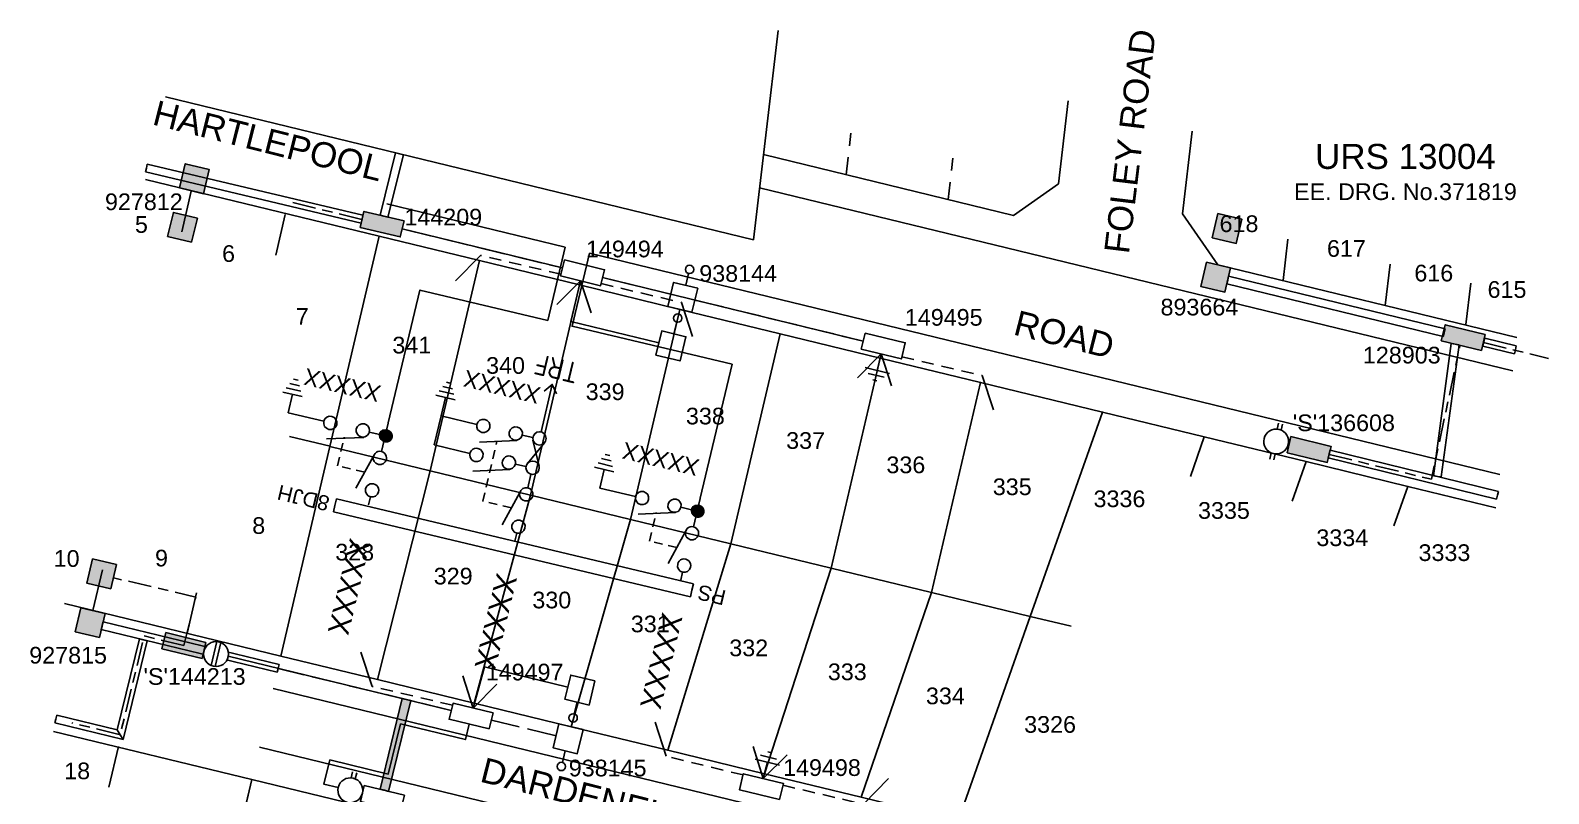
# Model space of a CAD drawing. Header units: metres. Extents: x 301329 to 301580, y 6240381 to 6240750.
# Drawn here: x 301397.7 to 301579.8, y 6240658.8 to 6240750.4 of the extents above; entities that cross this region are included whole.
import ezdxf
from ezdxf.enums import TextEntityAlignment as Align

# ---------------------------------------------------------------- set-up
doc = ezdxf.new("R2010")
doc.units = ezdxf.units.M
doc.header["$LTSCALE"] = 0.7
for name, pattern in [('A', [0]), ('Cable Exist OH', [1, 1, 0]), ('Cable Exist UG', [8.2, 4, -1.2, 1.8, -1.2]), ('CENTERX2', [101.6, 63.5, -12.7, 12.7, -12.7]), ('Dash', [5, 3, -2]), ('IE Trench LV', [6.5, 5, -1.5])]:
    doc.linetypes.add(name, pattern=pattern)
doc.layers.get('0').update_dxf_attribs({"color": 6})
for name, color, linetype in [('_User Miscellaneous1', 3, 'Continuous'), ('_User Miscellaneous11', 7, 'Continuous'), ('_User Miscellaneous4', 7, 'Continuous'), ('_User Miscellaneous6', 7, 'Continuous'), ('_User Miscellaneous7', 150, 'Continuous'), ('_User Miscellaneous8', 7, 'Continuous'), ('_User_LV_Exist', 7, 'Continuous'), ('Cadastre Developer_SP_NEW', 4, 'Continuous'), ('Cadastre Roads_SP_EXT', 4, 'Continuous'), ('Cadastre Roads_SP_NEW', 8, 'Continuous'), ('Duct_SP_NEW', 2, 'Continuous'), ('Equip_HV_NEW', 2, 'Continuous'), ('Equip_LV_NEW', 5, 'Continuous'), ('Mains_HV_NEW_U72', 2, 'Continuous'), ('Mains_LV_NEW_R6', 2, 'Continuous'), ('Mains_LV_NEW_T84', 2, 'Continuous'), ('Services_SP_NEW_UG', 2, 'Continuous'), ('SupportsUG_SP_LV_EXT', 7, 'Continuous'), ('SupportsUG_SP_LV_NEW', 2, 'Continuous'), ('SupportsUG_SP_LV_SL_EXT', 7, 'Continuous'), ('SupportsUG_SP_LV_SL_NEW', 2, 'Continuous'), ('Trench_SP_NEW', 2, 'Continuous'), ('UG_Details_SP_MISC', 7, 'Continuous')]:
    doc.layers.add(name, color=color, linetype=linetype)
doc.layers.add('_User Miscellaneous5', color=7, linetype='Continuous', lineweight=35)
doc.layers.add('_User Notes', color=7, linetype='Continuous', plot=False)
doc.styles.add('ARIAL', font='arial.ttf', dxfattribs={"height": 2})
doc.styles.add('ARIAL 3.0', font='arial.ttf', dxfattribs={"height": 3})
doc.styles.add('COLUMN_LABEL', font='arial.ttf')
doc.styles.add('IESYMBOL1', font='isocp.shx')
doc.styles.add('POLE_LABEL', font='arial.ttf')
doc.styles.add('SL_LABEL', font='arial.ttf')
doc.styles.get("Standard").update_dxf_attribs({"font": 'arial.ttf'})
doc.styles.add('style1', font='iso3098b.shx')
doc.styles.add('SWG_LABEL', font='arial.ttf')
doc.styles.add('SWITCH_LABEL', font='arial.ttf', dxfattribs={"height": 2.5})
doc.linetypes.add('Cable New UG', pattern='A,8,-1,["x",style1,S=3.5,R=0,X=0.35,Y=-1],-3.5', length=12.5)
doc.linetypes.add('Cable Z', pattern='A,8,-1,["Z",Standard,S=2.5,R=0,X=0.35,Y=-1.25],-3.5', length=12.5)

# ---------------------------------------------------------------- blocks, each defined once
blk = doc.blocks.new('PILLAR_EXT')
blk.add_hatch(color=256).paths.add_polyline_path([(-2.475, 2.49), (-2.475, 0.51), (2.475, 0.51), (2.475, 2.49)])
blk.add_lwpolyline([(-2.475, 0.51), (2.475, 0.51), (2.475, 2.49), (-2.475, 2.49)], close=True)
for tag, p, flags in [('OWNED_BY', (0, 1.3), 9), ('STATE', (0, 1.1), 9), ('SUPPORT_TYPE', (0, 0.9), 9), ('USAGE', (0, 0.7), 9), ('LEGEND', (0, 0.5), 9), ('LOCATION', (0, 0.3), 9), ('NOTES', (0, 0.1), 9), ('PARENT', (0, -0.1), 9), ('STREETNAME', (0, -0.3), 9), ('SUBURB', (0, -0.5), 1)]:
    blk.add_attdef(tag, p, '', height=0.2, dxfattribs=dict(flags=flags))
at = {"layer": '_User Miscellaneous6', "style": 'ARIAL', "flags": 8}
blk.add_attdef('ASSET_NUM', text='', height=2, dxfattribs=at).set_placement((1.5, 7.5), align=Align.TOP_LEFT)
blk = doc.blocks.new('*U36')
at = {"layer": '_User Miscellaneous7'}
blk.add_hatch(color=256, dxfattribs=at).paths.add_polyline_path([(-1.49, -7.49), (1.48, -7.49), (1.48, -4.52), (-1.49, -4.52)])
at = {"layer": '_User Miscellaneous8'}
blk.add_hatch(color=256, dxfattribs=at).paths.add_polyline_path([(-1.49, -1.49), (1.48, -1.49), (1.48, 1.48), (-1.49, 1.48)])
at = {"layer": '_User Miscellaneous7'}
blk.add_lwpolyline([(1.48, -7.49), (1.48, -4.52), (-1.49, -4.52), (-1.49, -7.49)], close=True, dxfattribs=at)
at = {"layer": '_User Miscellaneous8'}
blk.add_lwpolyline([(1.48, -1.49), (1.48, 1.48), (-1.49, 1.48), (-1.49, -1.49)], close=True, dxfattribs=at)
at = {"flags": 9}
for tag, style, p in [('STRUCTURE_PLANT_NUMBER', 'POLE_LABEL', (1.81, 0.03)), ('STREET_CODE', 'COLUMN_LABEL', (1.81, -0.2))]:
    blk.add_attdef(tag, text='', height=0.2, dxfattribs=dict(at, style=style)).set_placement(p, align=Align.MIDDLE_LEFT)
for tag, p in [('COLUMN_TYPE', (1.81, -0.4)), ('OWNED_BY', (1.81, -0.6)), ('STATE', (1.81, -0.8)), ('USAGE', (1.81, -1)), ('STREETNAME', (1.81, -1.6)), ('SUBURB', (1.81, -1.8)), ('LEGEND', (1.81, -1.2)), ('LOCATION', (1.81, -1.4)), ('NOTES', (1.81, -2))]:
    blk.add_attdef(tag, text='', height=0.2, dxfattribs=at).set_placement(p, align=Align.MIDDLE_LEFT)
at = {"flags": 1}
blk.add_attdef('Z', (1.81, -2.35), '', height=0.2, dxfattribs=at)
at = {"layer": '_User Miscellaneous6', "style": 'ARIAL', "flags": 8}
blk.add_attdef('ASSET_NUM', text='', height=2, dxfattribs=at).set_placement((2, 2), align=Align.MIDDLE_LEFT)
blk = doc.blocks.new('*U30')
at = {"lineweight": -3}
blk.add_lwpolyline([(-2.48, 2.49), (2.47, 2.49), (2.47, 0.51), (-2.48, 0.51)], close=True, dxfattribs=at)
for tag, flags, p in [('STREET_CODE', 9, (1.5, 3.5)), ('OWNED_BY', 9, (1.5, 3.3)), ('OPERATED_BY', 9, (1.5, 3.1)), ('STATE', 9, (1.5, 2.7)), ('SUPPORT_TYPE', 9, (1.5, 2.5)), ('MAINTAINED_BY', 9, (1.5, 2.9)), ('USAGE', 9, (1.5, 2.3)), ('LEGEND', 9, (1.5, 2.1)), ('PARENT', 9, (1.5, 1.9)), ('SUBURB', 9, (1.5, 1.7)), ('STREETNAME', 9, (1.5, 1.5)), ('Z', 1, (1.5, 0.9)), ('LOCATION', 9, (1.5, 1.3)), ('NOTES', 9, (1.5, 1.1))]:
    blk.add_attdef(tag, text='', height=0.2, dxfattribs=dict(flags=flags)).set_placement(p, align=Align.MIDDLE_LEFT)
at = {"layer": '_User Miscellaneous4', "style": 'ARIAL', "flags": 8}
blk.add_attdef('ASSET_NUM', text='', height=2, dxfattribs=at).set_placement((2, 5.5), align=Align.MIDDLE_LEFT)
blk = doc.blocks.new('*U61')
at = {"layer": 'Services_SP_NEW_UG', "color": 2, "flags": 128}
blk.add_lwpolyline([(12.37, -0.75), (14.61, 2.93)], dxfattribs=at)
at = {"layer": 'Services_SP_NEW_UG', "color": 2, "linetype": 'Dash', "ltscale": 0.7, "flags": 128}
blk.add_lwpolyline([(2.47, -0.75), (12.37, -0.75)], dxfattribs=at)
blk = doc.blocks.new('A$C1B2C29DD')
at = {"layer": 'Services_SP_NEW_UG', "color": 2, "flags": 128}
for points in [[(0, 0), (-2.1, 3.44)], [(0, 0), (2.1, 3.44)]]:
    blk.add_lwpolyline(points, dxfattribs=at)
blk = doc.blocks.new('*U63')
at = {"layer": 'Services_SP_NEW_UG', "color": 2, "flags": 128}
blk.add_lwpolyline([(-12.37, -0.75), (-14.62, 2.93)], dxfattribs=at)
at = {"layer": 'Services_SP_NEW_UG', "color": 2, "linetype": 'Dash', "ltscale": 0.7, "flags": 128}
blk.add_lwpolyline([(-2.47, -0.75), (-12.37, -0.75)], dxfattribs=at)
blk = doc.blocks.new('*U64')
at = {"layer": 'Services_SP_NEW_UG', "color": 2, "flags": 128}
blk.add_lwpolyline([(12.37, -0.75), (14.62, 2.93)], dxfattribs=at)
at = {"layer": 'Services_SP_NEW_UG', "color": 2, "linetype": 'Dash', "ltscale": 0.7, "flags": 128}
blk.add_lwpolyline([(2.47, -0.75), (12.37, -0.75)], dxfattribs=at)
blk = doc.blocks.new('LV_UG_LINKS_OPEN_NEW')
blk.add_wipeout([(-1.17, 0.93), (-1.28, 0.78), (-1.36, 0.61), (-1.43, 0.44), (-1.47, 0.25), (-1.49, 0.07), (-1.49, -0.12), (-1.46, -0.31), (-1.41, -0.49), (-1.34, -0.66), (-1.25, -0.82), (-1.13, -0.97), (-1, -1.11), (-0.86, -1.22), (-0.7, -1.32), (-0.53, -1.4), (-0.35, -1.45), (-0.16, -1.49), (0.03, -1.49), (0.21, -1.48), (0.4, -1.44), (0.57, -1.38), (0.74, -1.3), (0.9, -1.19), (1.04, -1.07), (1.17, -0.93), (1.28, -0.78), (1.36, -0.61), (1.43, -0.44), (1.47, -0.25), (1.49, -0.07), (1.49, 0.12), (1.46, 0.31), (1.41, 0.49), (1.34, 0.66), (1.25, 0.82), (1.13, 0.97), (1, 1.11), (0.86, 1.22), (0.7, 1.32), (0.53, 1.4), (0.35, 1.45), (0.16, 1.49), (-0.03, 1.49), (-0.21, 1.48), (-0.4, 1.44), (-0.57, 1.38), (-0.74, 1.3), (-0.9, 1.19), (-1.04, 1.07)])
for p, q in [((-0.25, 1.47), (-0.25, 2.22)), ((0.25, 1.47), (0.25, 2.22)), ((-0.25, -1.47), (-0.25, -2.22)), ((0.25, -1.47), (0.25, -2.22))]:
    blk.add_line(p, q)
blk.add_lwpolyline([(1.49, 0, 1), (-1.49, 0, 1)], format="xyb", close=True)
for tag, p, flags in [('ORIENTATION', (0, 0), 9), ('Z', (0, 0), 1), ('USAGE', (0, -0.2), 9), ('NOTES', (0, -0.4), 9)]:
    blk.add_attdef(tag, p, '', height=0.2, dxfattribs=dict(flags=flags))
blk = doc.blocks.new('LV_UG_LINKS_CLOSED_NEW')
for tag, flags, p in [('TYPE', 9, (1.5, -2.6)), ('Z', 1, (1.5, -2.8))]:
    blk.add_attdef(tag, text='', height=0.2, dxfattribs=dict(flags=flags)).set_placement(p, align=Align.MIDDLE_LEFT)
blk.add_wipeout([(-1.06, 1.06), (-1.18, 0.92), (-1.29, 0.76), (-1.37, 0.59), (-1.43, 0.42), (-1.48, 0.23), (-1.49, 0.05), (-1.49, -0.14), (-1.46, -0.33), (-1.41, -0.51), (-1.33, -0.68), (-1.24, -0.84), (-1.12, -0.99), (-0.99, -1.12), (-0.84, -1.24), (-0.68, -1.33), (-0.51, -1.41), (-0.33, -1.46), (-0.14, -1.49), (0.05, -1.49), (0.23, -1.48), (0.42, -1.43), (0.59, -1.37), (0.76, -1.29), (0.92, -1.18), (1.06, -1.06), (1.18, -0.92), (1.29, -0.76), (1.37, -0.59), (1.43, -0.42), (1.48, -0.23), (1.49, -0.05), (1.49, 0.14), (1.46, 0.33), (1.41, 0.51), (1.33, 0.68), (1.24, 0.84), (1.12, 0.99), (0.99, 1.12), (0.84, 1.24), (0.68, 1.33), (0.51, 1.41), (0.33, 1.46), (0.14, 1.49), (-0.05, 1.49), (-0.23, 1.48), (-0.42, 1.43), (-0.59, 1.37), (-0.76, 1.29), (-0.92, 1.18)])
for p, q in [((-0.25, -1.48), (-0.25, 1.48)), ((0.25, -1.48), (0.25, 1.48))]:
    blk.add_line(p, q)
blk.add_circle((0, 0), 1.5)
at = {"flags": 9}
for tag, p in [('ACTUAL_STATUS', (1.5, 0)), ('CONSTRUCTED_VOLTAGE', (1.5, -0.2)), ('OPERATING_VOLTAGE', (1.5, -0.6)), ('ORIENTATION', (1.5, -0.8)), ('STATE', (1.5, -1)), ('SWITCH_TYPE', (1.5, -1.2)), ('OWNED_BY', (1.5, -1.8)), ('NO_PHASES', (1.5, -0.4)), ('USAGE', (1.5, -1.4)), ('NOTES', (1.5, -1.6)), ('OPERATED_BY', (1.5, -2)), ('MAINTAINED_BY', (1.5, -2.2)), ('NUMBER_OF_PHASES', (1.5, -2.4))]:
    blk.add_attdef(tag, text='', height=0.2, dxfattribs=at).set_placement(p, align=Align.MIDDLE_LEFT)
blk = doc.blocks.new('*U31')
at = {"layer": '_User Miscellaneous7', "lineweight": -3}
blk.add_lwpolyline([(0, -3.03), (0, -1.58)], dxfattribs=at)
blk.add_lwpolyline([(-1.49, -6), (1.49, -6), (1.49, -3.03), (-1.49, -3.03)], close=True, dxfattribs=at)
blk.add_circle((0, -1.08), 0.5, dxfattribs=at)
at = {"layer": '_User Miscellaneous8', "color": 2, "lineweight": -3}
blk.add_lwpolyline([(-1.49, 0), (1.49, 0), (1.49, 2.97), (-1.49, 2.97)], close=True, dxfattribs=at)
at = {"style": 'POLE_LABEL', "flags": 9}
blk.add_attdef('STRUCTURE_PLANT_NUMBER', text='', height=0.2, dxfattribs=at).set_placement((1.64, 1.73), align=Align.MIDDLE_LEFT)
for tag, flags, p in [('STREET_CODE', 9, (1.64, 1.49)), ('OWNED_BY', 9, (1.64, 1.09)), ('OPERATED_BY', 9, (1.64, 0.89)), ('STATE', 9, (1.64, 0.49)), ('COLUMN_TYPE', 9, (1.64, 1.29)), ('MAINTAINED_BY', 9, (1.64, 0.69)), ('USAGE', 9, (1.64, 0.29)), ('LEGEND', 9, (1.64, 0.09)), ('SUBURB', 9, (1.64, -0.31)), ('STREETNAME', 9, (1.64, -0.51)), ('Z', 1, (1.64, -1.31)), ('PARENT', 9, (1.64, -0.11)), ('LOCATION', 9, (1.64, -0.71)), ('NOTES', 9, (1.64, -0.91)), ('LABEL_ALIGNMENT', 9, (1.64, -1.11))]:
    blk.add_attdef(tag, text='', height=0.2, dxfattribs=dict(flags=flags)).set_placement(p, align=Align.MIDDLE_LEFT)
at = {"layer": '_User Miscellaneous5', "style": 'ARIAL', "flags": 8}
blk.add_attdef('ASSET_NUM', text='', height=2, dxfattribs=at).set_placement((2, 3.49), align=Align.MIDDLE_LEFT)
blk = doc.blocks.new('*U72')
at = {"layer": '_User Miscellaneous8', "color": 2}
blk.add_line((0, 0), (0, 1.45), dxfattribs=at)
blk.add_circle((0, 1.95), 0.5, dxfattribs=at)
for tag, p, flags in [('Z', (0, 0), 1), ('OPERATED_BY', (0, -9.61), 9)]:
    blk.add_attdef(tag, p, '', height=0.2, dxfattribs=dict(flags=flags))
at = {"style": 'SL_LABEL', "flags": 9}
blk.add_attdef('STREET_CODE', text='', height=0.2, dxfattribs=at).set_placement((0, -0.2), align=Align.MIDDLE_LEFT)
at = {"flags": 9}
for tag, p in [('CONSTRUCTED_VOLTAGE', (0, -0.4)), ('CONTROL_TYPE', (0, -0.6)), ('OPERATING_VOLTAGE', (0, -1.4)), ('ORIENTATION', (0, -1.6)), ('OWNED_BY', (0, -1.8)), ('LANTERN_PURPOSE', (0, -0.8)), ('LANTERN_TYPE', (0, -1)), ('NO_PHASES', (0, -1.2)), ('STATE', (0, -2)), ('CEXIST', (0, -2.4)), ('CNEW', (0, -2.6)), ('CNUMBER', (0, -2.8)), ('CREMOVE', (0, -3)), ('CREPLACE', (0, -3.2)), ('USAGE', (0, -2.2)), ('LKINGHEIGHT', (0, -3.4)), ('LBRACKET', (0, -3.6)), ('LBRACKETVOCAB', (0, -3.8)), ('LCATEGORY', (0, -4)), ('LCHARGE1', (0, -4.2)), ('LCHARGE1PERCENT', (0, -4.4)), ('LCHARGE2', (0, -4.6)), ('LCHARGE2PERCENT', (0, -4.8)), ('LCHARGE3', (0, -5)), ('LCHARGE3PERCENT', (0, -5.2)), ('LEXIST', (0, -5.4)), ('LLAMP', (0, -5.6)), ('LLAMPVOCAB', (0, -5.8)), ('LMAST', (0, -6)), ('LMASTVOCAB', (0, -6.2)), ('LNEW', (0, -6.4)), ('LANTNUMBER', (0, -6.6)), ('LOUTREACH', (0, -7)), ('LOUTREACHVOCAB', (0, -7.2)), ('SUBURB', (0, -8.6)), ('STREETNAME', (0, -8.8)), ('LRATECODE', (0, -7.4)), ('LREMOVE', (0, -7.6)), ('LREPLACE', (0, -7.8)), ('LTYPE', (0, -8)), ('LTYPEVOCAB', (0, -8.2)), ('LEGEND', (0, -8.4)), ('LOCATION', (0, -9)), ('NOTES', (0, -9.2)), ('MAINTAINED_BY', (0, -9.86))]:
    blk.add_attdef(tag, text='', height=0.2, dxfattribs=at).set_placement(p, align=Align.MIDDLE_LEFT)
at = {"layer": '_User Notes', "style": 'SL_LABEL', "flags": 8}
blk.add_attdef('ASSET_NUM', text='', height=2.5, dxfattribs=at).set_placement((2, 2), align=Align.MIDDLE_LEFT)
at = {"layer": '_User Notes', "flags": 8}
blk.add_attdef('LNUMBER', text='', height=2.5, dxfattribs=at).set_placement((1.2, -2.8), align=Align.MIDDLE_LEFT)
blk = doc.blocks.new('Earth')
for p, q in [((0, -2.04), (0, 0)), ((-1.5, -2.04), (1.5, -2.04)), ((-1, -2.64), (1, -2.64)), ((-0.25, -3.24), (0.25, -3.24))]:
    blk.add_line(p, q)
blk = doc.blocks.new('*U81')
for p, q in [((-1.6, 0), (-1.6, 44)), ((-1.6, 44), (-0.8, 44)), ((0, 44), (-0.8, 44)), ((0, 0), (0, 44)), ((-1.6, 0), (-0.8, 0)), ((0, 0), (-0.8, 0))]:
    blk.add_line(p, q)
at = {"style": 'ARIAL'}
blk.add_attdef('SWG_TYPE', text='', height=1.8, rotation=90, dxfattribs=at).set_placement((-0.8, 44.74), align=Align.MIDDLE_LEFT)
blk.add_attdef('SUB_TYPE', text='', height=1.8, rotation=90, dxfattribs=at).set_placement((-0.8, -0.76), align=Align.MIDDLE_RIGHT)
blk = doc.blocks.new('SWG_SIE_TRF_NOES_NEW')
for p, q in [((7.01, 0.8), (2.79, 1.95)), ((14.68, 0), (20.54, 0))]:
    blk.add_line(p, q)
for points in [[(2.2, 0.01), (1.2, 0.01)], [(19.54, -0.75), (20.54, 0), (19.54, 0.75)], [(7.8, 0), (9.45, 0)]]:
    blk.add_lwpolyline(points)
for points in [[(3, -0.79, 1), (3, 0.81, 1)], [(7, -0.8, 1), (7, 0.8, 1)]]:
    blk.add_lwpolyline(points, format="xyb", close=True)
at = {"flags": 1}
blk.add_attdef('Z', (0, 0), '', height=0.2, dxfattribs=at)
at = {"style": 'SWITCH_LABEL', "flags": 9}
blk.add_attdef('STREET_CODE', text='', height=0.2, dxfattribs=at).set_placement((0, -0.2), align=Align.MIDDLE_LEFT)
at = {"flags": 9}
for tag, p in [('ORIENTATION', (0, -0.4)), ('SUBURB', (0, -1)), ('STREETNAME', (0, -1.2)), ('PARENT', (0, -0.6)), ('USAGE', (0, -0.8)), ('LOCATION', (0, -1.4)), ('NOTES', (0, -1.6))]:
    blk.add_attdef(tag, text='', height=0.2, dxfattribs=at).set_placement(p, align=Align.MIDDLE_LEFT)
blk = doc.blocks.new('SWG_FUSE_NEW')
for points in [[(4.04, 0.73), (1.16, -0.72)], [(4.05, -0.71), (1.16, 0.72)]]:
    blk.add_lwpolyline(points)
for centre in [(0.8, 0), (4.4, 0.01)]:
    blk.add_circle(centre, 0.8)
at = {"style": 'SWITCH_LABEL', "flags": 8}
blk.add_attdef('ASSET_NUM', text='', height=2.5, rotation=179.9544, dxfattribs=at).set_placement((-2.4, 0), align=Align.MIDDLE_LEFT)
for tag, p, flags in [('Z', (0, 0), 1), ('ORIENTATION', (0.04, -4.4), 9), ('USAGE', (0.04, -5.4), 9)]:
    blk.add_attdef(tag, p, '', height=0.2, dxfattribs=dict(flags=flags))
at = {"flags": 9}
for tag, p in [('PARENT', (0, -1.6)), ('SUBURB', (0, -2.2)), ('STREETNAME', (0, -2.4))]:
    blk.add_attdef(tag, text='', height=0.2, dxfattribs=at).set_placement(p, align=Align.MIDDLE_LEFT)
blk = doc.blocks.new('*U82')
at = {"linetype": 'CENTERX2'}
blk.add_blockref('SWG_SIE_TRF_NOES_NEW', (0, 0), dxfattribs=at)
at = {"linetype": 'CENTERX2', "rotation": 180}
blk.add_blockref('SWG_FUSE_NEW', (14.68, 0), dxfattribs=at)
at = {"style": 'IESYMBOL1'}
blk.add_text('TRF', height=2.5, rotation=89.9826, dxfattribs=at).set_placement((22.51, -0.05), align=Align.MIDDLE_CENTER)
blk = doc.blocks.new('SWG_SIE_ES_NEW')
for p, q in [((-6.1, 0.75), (-1.8, 1.97)), ((2.22, -2.29), (4.62, -2.29)), ((2.52, -2.89), (4.32, -2.89)), ((2.83, -3.49), (4.03, -3.49)), ((3.13, -4.09), (3.73, -4.09))]:
    blk.add_line(p, q)
at = {"const_width": 0.8, "flags": 128}
blk.add_lwpolyline([(-9.09, -0.02, 1), (-8.29, -0.02, 1)], format="xyb", close=True, dxfattribs=at)
for points in [[(-5.79, -0.82, -1), (-5.79, 0.78, -1)], [(-1.79, -0.81, -1), (-1.79, 0.79, -1)]]:
    blk.add_lwpolyline(points, format="xyb", close=True)
for points in [[(-6.59, -0.02), (-7.89, -0.02)], [(3.42, -0.01), (-0.99, -0.01)], [(3.42, -0.01), (3.42, -2.29)]]:
    blk.add_lwpolyline(points)
at = {"flags": 1}
blk.add_attdef('Z', (0, 0), '', height=0.2, dxfattribs=at)
at = {"style": 'SWITCH_LABEL', "flags": 9}
blk.add_attdef('STREET_CODE', text='', height=0.2, dxfattribs=at).set_placement((0, -0.2), align=Align.MIDDLE_LEFT)
at = {"flags": 9}
for tag, p in [('ORIENTATION', (0, -0.4)), ('SUBURB', (0, -1)), ('STREETNAME', (0, -1.2)), ('PARENT', (0, -0.6)), ('USAGE', (0, -0.8)), ('LOCATION', (0, -1.4)), ('NOTES', (0, -1.6))]:
    blk.add_attdef(tag, text='', height=0.2, dxfattribs=at).set_placement(p, align=Align.MIDDLE_LEFT)
at = {"style": 'ARIAL', "flags": 8}
blk.add_attdef('ASSET_NUM', text='', height=2, dxfattribs=at).set_placement((-1.81, -3.15), align=Align.MIDDLE_CENTER)
blk = doc.blocks.new('SWG_SIE_SU_NEW')
blk.add_line((5.81, 0.79), (1.59, 1.94))
at = {"linetype": 'A', "lineweight": 0}
for p, q in [((7.98, 0.35), (7.98, -0.37)), ((8.18, -0.58), (8.18, 0.56)), ((8.38, 0.66), (8.38, -0.68)), ((8.58, -0.71), (8.58, 0.69)), ((8.78, 0.66), (8.78, -0.68)), ((8.98, -0.59), (8.98, 0.56)), ((9.18, 0.35), (9.18, -0.38))]:
    blk.add_line(p, q, dxfattribs=at)
at = {"linetype": 'Dash', "ltscale": 0.5}
blk.add_lwpolyline([(3.7, 1.36), (3.7, 4.73), (7.22, 4.73)], dxfattribs=at)
for points in [[(1, 0), (0, 0)], [(6.6, -0.01), (10.1, -0.01)]]:
    blk.add_lwpolyline(points)
for points in [[(1.8, -0.8, 1), (1.8, 0.8, 1)], [(5.8, -0.81, 1), (5.8, 0.79, 1)]]:
    blk.add_lwpolyline(points, format="xyb", close=True)
at = {"linetype": 'A', "lineweight": 0}
blk.add_circle((8.58, -0.01), 0.7, dxfattribs=at)
at = {"style": 'SWG_LABEL', "flags": 8}
blk.add_attdef('ASSET_NUM', text='', height=2, rotation=179.9544, dxfattribs=at).set_placement((-2.4, 0.01), align=Align.MIDDLE_LEFT)
at = {"flags": 1}
blk.add_attdef('Z', (0, 0), '', height=0.2, dxfattribs=at)
at = {"style": 'SWITCH_LABEL', "flags": 9}
blk.add_attdef('STREET_CODE', text='', height=0.2, dxfattribs=at).set_placement((0, 0), align=Align.MIDDLE_LEFT)
at = {"flags": 9}
for tag, p in [('OPERATED_BY', (-0.01, -1.84)), ('ORIENTATION', (0, -0.2)), ('SUBURB', (0, -0.8)), ('STREETNAME', (0, -1)), ('OWNED_BY', (0, -1.62)), ('PARENT', (0, -0.4)), ('USAGE', (0, -0.6)), ('LOCATION', (0, -1.2)), ('NOTES', (0, -1.4)), ('MAINTAINED_BY', (-0.01, -2.05))]:
    blk.add_attdef(tag, text='', height=0.2, dxfattribs=at).set_placement(p, align=Align.MIDDLE_LEFT)
blk = doc.blocks.new('*U34')
for p, q in [((-6.1, 4.33), (-1.8, 5.55)), ((-6.1, 0.75), (-1.8, 1.97)), ((2.22, -2.29), (4.62, -2.29)), ((2.52, -2.89), (4.32, -2.89)), ((2.83, -3.49), (4.03, -3.49)), ((3.13, -4.09), (3.73, -4.09))]:
    blk.add_line(p, q)
at = {"linetype": 'Dash', "ltscale": 0.5, "flags": 128}
blk.add_lwpolyline([(-7.34, 8.78), (-3.81, 8.78), (-3.79, 1.4)], dxfattribs=at)
for points in [[(-5.79, 2.76, -1), (-5.79, 4.36, -1)], [(-1.79, 2.77, -1), (-1.79, 4.37, -1)], [(-5.79, -0.82, -1), (-5.79, 0.78, -1)], [(-1.79, -0.81, -1), (-1.79, 0.79, -1)]]:
    blk.add_lwpolyline(points, format="xyb", close=True)
for points in [[(-6.59, 3.56), (-7.89, 3.56)], [(3.42, 3.57), (-0.99, 3.57)], [(3.42, 3.57), (3.42, -0.01)], [(-6.59, -0.02), (-7.89, -0.02)], [(3.42, -0.01), (-0.99, -0.01)], [(3.42, -0.01), (3.42, -2.29)]]:
    blk.add_lwpolyline(points)
at = {"flags": 1}
blk.add_attdef('Z', (0, 0), '', height=0.2, dxfattribs=at)
at = {"style": 'SWITCH_LABEL', "flags": 9}
blk.add_attdef('STREET_CODE', text='', height=0.2, dxfattribs=at).set_placement((0, -0.2), align=Align.MIDDLE_LEFT)
at = {"flags": 9}
for tag, p in [('ORIENTATION', (0, -0.4)), ('SUBURB', (0, -1)), ('STREETNAME', (0, -1.2)), ('PARENT', (0, -0.6)), ('USAGE', (0, -0.8)), ('LOCATION', (0, -1.4)), ('NOTES', (0, -1.6))]:
    blk.add_attdef(tag, text='', height=0.2, dxfattribs=at).set_placement(p, align=Align.MIDDLE_LEFT)
at = {"style": 'ARIAL', "flags": 8}
blk.add_attdef('ASSET_NUM', text='', height=2, dxfattribs=at).set_placement((-1.81, -3.15), align=Align.MIDDLE_CENTER)
blk = doc.blocks.new('A$C7DAD38F0')
at = {"layer": '_User Miscellaneous11', "color": 3, "style": 'ARIAL'}
blk.add_attdef('DRG_NO', text='', height=2, dxfattribs=at).set_placement((0, -4.23), align=Align.MIDDLE_CENTER)
at = {"layer": '_User Miscellaneous6', "color": 2, "style": 'ARIAL 3.0'}
blk.add_attdef('URS___', text='', height=3, dxfattribs=at).set_placement((0, 0), align=Align.MIDDLE_CENTER)
blk = doc.blocks.new('*U99')
at = {"layer": 'Services_SP_NEW_UG', "color": 2, "flags": 128}
blk.add_lwpolyline([(-12.37, -0.75), (-14.61, 2.93)], dxfattribs=at)
at = {"layer": 'Services_SP_NEW_UG', "color": 2, "linetype": 'Dash', "ltscale": 0.7, "flags": 128}
blk.add_lwpolyline([(-2.47, -0.75), (-12.37, -0.75)], dxfattribs=at)
blk = doc.blocks.new('*U100')
at = {"layer": 'Services_SP_NEW_UG', "color": 2, "flags": 128}
blk.add_lwpolyline([(-11.94, -0.75), (-14.19, 2.93)], dxfattribs=at)
at = {"layer": 'Services_SP_NEW_UG', "color": 2, "linetype": 'Dash', "ltscale": 0.7, "flags": 128}
blk.add_lwpolyline([(-2.47, -0.75), (-11.94, -0.75)], dxfattribs=at)

msp = doc.modelspace()

# ---------------------------------------------------------------- hatches: boundary and pattern name
at = {"layer": '_User Miscellaneous11'}
h = msp.add_hatch(color=256, dxfattribs=at)
h.dxf.hatch_style = 1
h.paths.add_polyline_path([(301439.69, 6240659.34), (301440.7, 6240659.09), (301443.36, 6240669.98), (301442.35, 6240670.22)], flags=16)
edge = h.paths.add_edge_path()
edge.add_line((301562.4, 6240638.47), (301426.86, 6240671.42))

# ---------------------------------------------------------------- linework, layer by layer
at = {"layer": '_User_LV_Exist', "color": 7, "linetype": 'Cable Exist UG', "flags": 128}
for points in [[(301437.51, 6240727.68), (301429.23, 6240729.71)], [(301553.49, 6240699.5), (301565.76, 6240696.52), (301569.18, 6240712.55)], [(301571.99, 6240712.93), (301579.81, 6240711.01)], [(301416.16, 6240676.57), (301411.4, 6240677.74), (301408.52, 6240665.89), (301402.7, 6240667.31)]]:
    msp.add_lwpolyline(points, dxfattribs=at)
at = {"layer": 'Cadastre Developer_SP_NEW'}
for p, q in [((301484.47, 6240725.24), (301487.4, 6240750.36)), ((301413.94, 6240742.39), (301484.47, 6240725.24)), ((301433.67, 6240700.47), (301439.58, 6240725.66)), ((301451.59, 6240722.74), (301439.58, 6240725.66)), ((301445.69, 6240697.55), (301451.59, 6240722.74)), ((301463.61, 6240719.82), (301451.59, 6240722.74)), ((301457.7, 6240694.63), (301463.61, 6240719.82)), ((301475.63, 6240716.9), (301463.61, 6240719.82)), ((301469.72, 6240691.71), (301475.63, 6240716.9)), ((301487.65, 6240713.98), (301475.63, 6240716.9)), ((301481.74, 6240688.79), (301487.65, 6240713.98)), ((301499.67, 6240711.05), (301487.65, 6240713.98)), ((301493.77, 6240685.87), (301499.67, 6240711.05)), ((301511.7, 6240708.13), (301499.67, 6240711.05)), ((301505.79, 6240682.95), (301511.7, 6240708.13)), ((301526.31, 6240704.58), (301511.7, 6240708.13)), ((301517.65, 6240680.07), (301526.32, 6240704.58)), ((301526.31, 6240704.58), (301517.65, 6240680.07)), ((301538.52, 6240701.61), (301536.85, 6240696.87)), ((301550.73, 6240698.64), (301538.52, 6240701.61)), ((301427.77, 6240675.32), (301433.67, 6240700.47)), ((301433.67, 6240700.47), (301445.69, 6240697.55)), ((301550.73, 6240698.64), (301549.06, 6240693.9)), ((301562.94, 6240695.67), (301550.73, 6240698.64)), ((301439.38, 6240672.5), (301445.69, 6240697.55)), ((301445.69, 6240697.55), (301457.7, 6240694.63)), ((301457.7, 6240694.63), (301450.98, 6240669.67)), ((301457.7, 6240694.63), (301469.72, 6240691.71)), ((301462.58, 6240666.85), (301469.72, 6240691.71)), ((301469.72, 6240691.71), (301481.74, 6240688.79)), ((301481.74, 6240688.79), (301474.18, 6240664.03)), ((301481.74, 6240688.79), (301493.77, 6240685.87)), ((301485.78, 6240661.21), (301493.77, 6240685.87)), ((301493.77, 6240685.87), (301505.79, 6240682.95)), ((301505.79, 6240682.95), (301497.39, 6240658.39)), ((301505.79, 6240682.95), (301517.65, 6240680.07)), ((301508.99, 6240655.57), (301517.65, 6240680.07)), ((301522.54, 6240678.89), (301517.65, 6240680.07)), ((301439.38, 6240672.5), (301427.77, 6240675.32)), ((301450.98, 6240669.67), (301439.38, 6240672.5)), ((301462.58, 6240666.85), (301450.98, 6240669.67)), ((301474.18, 6240664.03), (301462.58, 6240666.85)), ((301485.78, 6240661.21), (301474.18, 6240664.03)), ((301417.98, 6240633.57), (301424.3, 6240660.52)), ((301439.61, 6240656.8), (301424.3, 6240660.52)), ((301497.39, 6240658.39), (301485.78, 6240661.21))]:
    msp.add_line(p, q, dxfattribs=at)
at = {"layer": 'Cadastre Developer_SP_NEW', "flags": 128}
for points in [[(301485.66, 6240735.46), (301515.62, 6240728.17), (301521.02, 6240731.97), (301522.18, 6240741.9)], [(301537.06, 6240738.28), (301535.9, 6240728.35), (301540.14, 6240722.25), (301576, 6240713.51)], [(301439.58, 6240725.66), (301411.54, 6240732.47)], [(301417.04, 6240731.06), (301415.9, 6240726.19)], [(301428.31, 6240728.28), (301427.17, 6240723.41)], [(301547.97, 6240720.34), (301548.55, 6240725.31)], [(301560.21, 6240717.36), (301560.79, 6240722.32)], [(301569.9, 6240715.08), (301570.48, 6240720.05)], [(301433.68, 6240700.5), (301428.81, 6240701.66)], [(301405.25, 6240680.8), (301406.4, 6240685.67)], [(301427.77, 6240675.32), (301401.84, 6240681.61)], [(301416.53, 6240678.04), (301417.67, 6240682.91)], [(301424.3, 6240660.5), (301400.5, 6240666.29)], [(301408.3, 6240664.46), (301407.16, 6240659.59)]]:
    msp.add_lwpolyline(points, dxfattribs=at)
at = {"layer": 'Cadastre Developer_SP_NEW', "linetype": 'Dash', "flags": 128}
for points in [[(301495.56, 6240733.05), (301496.14, 6240738.02)], [(301507.8, 6240730.08), (301508.38, 6240735.04)]]:
    msp.add_lwpolyline(points, dxfattribs=at)
at = {"layer": 'Cadastre Developer_SP_NEW'}
for points in [[(301451.59, 6240722.74), (301445.69, 6240697.55), (301433.67, 6240700.47), (301439.58, 6240725.66), (301451.59, 6240722.74)], [(301463.61, 6240719.82), (301457.7, 6240694.63), (301445.69, 6240697.55), (301451.59, 6240722.74), (301463.61, 6240719.82)], [(301475.63, 6240716.9), (301469.72, 6240691.71), (301457.7, 6240694.63), (301463.61, 6240719.82), (301475.63, 6240716.9)], [(301487.65, 6240713.98), (301481.74, 6240688.79), (301469.72, 6240691.71), (301475.63, 6240716.9), (301487.65, 6240713.98)], [(301499.67, 6240711.05), (301493.77, 6240685.87), (301481.74, 6240688.79), (301487.65, 6240713.98), (301499.67, 6240711.05)], [(301511.7, 6240708.13), (301505.79, 6240682.95), (301493.77, 6240685.87), (301499.67, 6240711.05), (301511.7, 6240708.13)], [(301505.79, 6240682.95), (301511.7, 6240708.13), (301526.31, 6240704.58), (301517.65, 6240680.07), (301505.79, 6240682.95)], [(301445.69, 6240697.55), (301439.38, 6240672.5), (301427.77, 6240675.32), (301433.67, 6240700.47), (301445.69, 6240697.55)], [(301457.7, 6240694.63), (301450.98, 6240669.67), (301439.38, 6240672.5), (301445.69, 6240697.55), (301457.7, 6240694.63)], [(301469.72, 6240691.71), (301462.58, 6240666.85), (301450.98, 6240669.67), (301457.7, 6240694.63), (301469.72, 6240691.71)], [(301481.74, 6240688.79), (301474.18, 6240664.03), (301462.58, 6240666.85), (301469.72, 6240691.71), (301481.74, 6240688.79)], [(301474.18, 6240664.03), (301481.74, 6240688.79), (301493.77, 6240685.87), (301485.78, 6240661.21), (301474.18, 6240664.03)], [(301505.79, 6240682.95), (301497.39, 6240658.39), (301485.78, 6240661.21), (301493.77, 6240685.87), (301505.79, 6240682.95)], [(301517.65, 6240680.07), (301508.99, 6240655.57), (301497.39, 6240658.39), (301505.79, 6240682.95), (301517.65, 6240680.07)], [(301439.61, 6240656.8), (301433.11, 6240629.09), (301417.75, 6240632.59), (301417.98, 6240633.57), (301424.3, 6240660.52), (301439.61, 6240656.8)]]:
    msp.add_lwpolyline(points, close=True, dxfattribs=at)
for points in [[(301522.54, 6240678.89), (301517.65, 6240680.07), (301526.32, 6240704.58), (301538.52, 6240701.61), (301536.85, 6240696.87)], [(301536.85, 6240696.87), (301538.52, 6240701.61), (301550.73, 6240698.64), (301549.06, 6240693.9)], [(301549.06, 6240693.9), (301550.73, 6240698.64), (301562.94, 6240695.67), (301561.26, 6240690.93)], [(301573.49, 6240693.1), (301562.94, 6240695.67)], [(301522.87, 6240657.34), (301521.2, 6240652.6), (301508.99, 6240655.57), (301517.65, 6240680.07), (301522.54, 6240678.89)]]:
    msp.add_lwpolyline(points, dxfattribs=at)
at = {"layer": 'Cadastre Roads_SP_NEW'}
for p, q in [((301575.51, 6240709.52), (301485.2, 6240731.49)), ((301461.87, 6240724.35), (301440.49, 6240729.55)), ((301527.63, 6240708.35), (301464.78, 6240723.64)), ((301573.98, 6240697.08), (301527.63, 6240708.35)), ((301562.4, 6240638.47), (301426.86, 6240671.42)), ((301559.99, 6240631.65), (301425.22, 6240664.41))]:
    msp.add_line(p, q, dxfattribs=at)
at = {"layer": 'Duct_SP_NEW'}
for p, q in [((301439.69, 6240659.34), (301442.34, 6240670.23)), ((301440.7, 6240659.09), (301443.35, 6240669.98)), ((301442.34, 6240670.23), (301442.84, 6240670.1)), ((301443.35, 6240669.98), (301442.84, 6240670.1)), ((301439.69, 6240659.34), (301440.2, 6240659.22)), ((301440.7, 6240659.09), (301440.2, 6240659.22))]:
    msp.add_line(p, q, dxfattribs=at)
at = {"layer": 'Mains_HV_NEW_U72', "color": 2, "linetype": 'Cable New UG', "flags": 128}
for points in [[(301461.87, 6240724.35), (301440.49, 6240729.55)], [(301440.66, 6240703.27), (301444.45, 6240719.21), (301459.78, 6240715.57), (301461.87, 6240724.35)], [(301478.08, 6240694.24), (301481.9, 6240710.32), (301462.7, 6240714.88), (301464.78, 6240723.64)], [(301496.21, 6240716), (301464.78, 6240723.64)]]:
    msp.add_lwpolyline(points, dxfattribs=at)
at = {"layer": 'Mains_LV_NEW_R6', "linetype": 'Cable Z', "flags": 128}
for points in [[(301463.73, 6240720.32), (301462.55, 6240715.45), (301473.12, 6240712.88)], [(301462.2, 6240671.59), (301452.19, 6240674.03), (301450.83, 6240669.09)]]:
    msp.add_lwpolyline(points, dxfattribs=at)
at = {"layer": 'Mains_LV_NEW_T84', "linetype": 'Cable New UG', "flags": 128}
for points in [[(301442.33, 6240726.55), (301461.56, 6240721.87)], [(301466.37, 6240720.7), (301497.62, 6240713.09)]]:
    msp.add_lwpolyline(points, dxfattribs=at)
at = {"layer": 'Services_SP_NEW_UG', "color": 2, "flags": 128}
for points in [[(301463.73, 6240720.32), (301460.88, 6240717.47)], [(301463.72, 6240720.32), (301465.01, 6240716.5)], [(301450.83, 6240669.09), (301449.61, 6240672.93)], [(301450.83, 6240669.09), (301453.69, 6240671.94)]]:
    msp.add_lwpolyline(points, dxfattribs=at)
at = {"layer": 'Trench_SP_NEW', "linetype": 'IE Trench LV', "flags": 128}
for points in [[(301442.33, 6240726.55), (301461.56, 6240721.87)], [(301466.37, 6240720.7), (301474.54, 6240718.71)], [(301477.43, 6240718.01), (301497.62, 6240713.09)], [(301448.22, 6240668.8), (301427.46, 6240673.83)], [(301460.78, 6240665.75), (301453.03, 6240667.63)]]:
    msp.add_lwpolyline(points, dxfattribs=at)
at = {"layer": 'UG_Details_SP_MISC'}
for p, q in [((301441.54, 6240735.67), (301439.68, 6240728.19)), ((301442.47, 6240735.44), (301440.61, 6240727.96)), ((301441.54, 6240735.67), (301442, 6240735.56)), ((301442.47, 6240735.44), (301442, 6240735.56)), ((301411.55, 6240733.38), (301411.66, 6240733.84)), ((301411.55, 6240733.38), (301437.4, 6240727.24)), ((301411.77, 6240734.31), (301411.66, 6240733.84)), ((301411.77, 6240734.31), (301437.63, 6240728.18)), ((301437.4, 6240727.24), (301437.52, 6240727.71)), ((301437.63, 6240728.18), (301437.52, 6240727.71)), ((301439.68, 6240728.19), (301440.14, 6240728.08)), ((301440.61, 6240727.96), (301440.14, 6240728.08)), ((301541.22, 6240719.94), (301541.33, 6240720.41)), ((301541.22, 6240719.94), (301567.18, 6240713.63)), ((301541.44, 6240720.88), (301541.33, 6240720.41)), ((301541.44, 6240720.88), (301567.4, 6240714.56)), ((301567.4, 6240714.56), (301567.29, 6240714.1)), ((301565.99, 6240696.93), (301568.13, 6240712.79)), ((301566.94, 6240696.8), (301569.08, 6240712.66)), ((301567.18, 6240713.63), (301567.29, 6240714.1)), ((301568.13, 6240712.79), (301568.61, 6240712.73)), ((301569.08, 6240712.66), (301568.61, 6240712.73)), ((301571.94, 6240712.5), (301572.05, 6240712.96)), ((301572.17, 6240713.43), (301572.05, 6240712.96)), ((301572.17, 6240713.43), (301575.93, 6240712.51)), ((301571.94, 6240712.5), (301575.7, 6240711.57)), ((301575.7, 6240711.57), (301575.82, 6240712.04)), ((301575.93, 6240712.51), (301575.82, 6240712.04)), ((301553.62, 6240700.02), (301553.5, 6240699.56)), ((301553.62, 6240700.02), (301573.79, 6240695.07)), ((301553.39, 6240699.09), (301553.5, 6240699.56)), ((301553.39, 6240699.09), (301573.56, 6240694.14)), ((301565.99, 6240696.93), (301566.47, 6240696.87)), ((301566.94, 6240696.8), (301566.47, 6240696.87)), ((301573.56, 6240694.14), (301573.67, 6240694.6)), ((301573.79, 6240695.07), (301573.67, 6240694.6)), ((301406.24, 6240678.5), (301406.35, 6240678.97)), ((301406.24, 6240678.5), (301427.35, 6240673.37)), ((301406.46, 6240679.43), (301406.35, 6240678.97)), ((301406.46, 6240679.43), (301427.57, 6240674.3)), ((301408.17, 6240666.47), (301410.82, 6240677.39)), ((301408.87, 6240665.31), (301411.75, 6240677.16)), ((301410.82, 6240677.39), (301411.28, 6240677.27)), ((301411.75, 6240677.16), (301411.28, 6240677.27)), ((301427.57, 6240674.3), (301427.46, 6240673.83)), ((301427.35, 6240673.37), (301427.46, 6240673.83)), ((301400.69, 6240667.3), (301400.8, 6240667.77)), ((301400.69, 6240667.3), (301408.87, 6240665.31)), ((301400.91, 6240668.24), (301400.8, 6240667.77)), ((301400.91, 6240668.24), (301408.17, 6240666.47)), ((301408.17, 6240666.47), (301408.52, 6240665.89)), ((301408.87, 6240665.31), (301408.52, 6240665.89))]:
    msp.add_line(p, q, dxfattribs=at)

# ---------------------------------------------------------------- block references
at = {"layer": '_User Miscellaneous1'}
msp.add_blockref('A$C7DAD38F0', (301562.64, 6240735.24), dxfattribs=at).add_auto_attribs({'URS___': 'URS 13004', 'DRG_NO': 'EE. DRG. No.371819'})
at = {"layer": 'Equip_HV_NEW'}
ref = msp.add_blockref('*U82', (301455.59, 6240687.91), dxfattribs=dict(at, rotation=76.63828316750205))
ref.add_attrib('ASSET_NUM', 'XXXXX', dxfattribs={"layer": '0', "height": 2.5, "rotation": 256.5927, "style": 'SWG_LABEL'}).set_placement((301454.92, 6240685.09), align=Align.MIDDLE_LEFT)
ref = msp.add_blockref('SWG_SIE_ES_NEW', (301431.97, 6240703.69), dxfattribs=dict(at, rotation=166.6382831675021))
ref.add_attrib('ASSET_NUM', 'XXXXX', dxfattribs={"layer": '0', "height": 2, "rotation": 166.6383, "style": 'ARIAL'}).set_placement((301430.61, 6240708.89), align=Align.MIDDLE_RIGHT)
ref = msp.add_blockref('*U34', (301450.32, 6240703.32), dxfattribs=dict(at, rotation=166.6382831675021))
ref.add_attrib('ASSET_NUM', 'XXXXX', dxfattribs={"layer": '0', "height": 2, "rotation": 166.6383, "style": 'ARIAL'}).set_placement((301449.75, 6240708.68), align=Align.MIDDLE_RIGHT)
ref = msp.add_blockref('SWG_SIE_SU_NEW', (301438.31, 6240693.44), dxfattribs=dict(at, rotation=76.63828316750205))
ref.add_attrib('ASSET_NUM', 'XXXXX', dxfattribs={"layer": '0', "height": 2.5, "rotation": 256.5927, "style": 'SWG_LABEL'}).set_placement((301437.31, 6240689.27), align=Align.MIDDLE_LEFT)
ref = msp.add_blockref('SWG_SIE_ES_NEW', (301469.35, 6240694.67), dxfattribs=dict(at, rotation=166.6382831675021))
ref.add_attrib('ASSET_NUM', 'XXXXX', dxfattribs={"layer": '0', "height": 2, "rotation": 166.6383, "style": 'ARIAL'}).set_placement((301468.79, 6240700.03), align=Align.MIDDLE_RIGHT)
at = {"layer": 'Equip_HV_NEW', "rotation": 76.63828316750205}
msp.add_blockref('*U81', (301477.26, 6240683.99), dxfattribs=at).add_auto_attribs({'SUB_TYPE': 'PS', 'SWG_TYPE': '8DJH'})
at = {"layer": 'Equip_HV_NEW'}
ref = msp.add_blockref('SWG_SIE_SU_NEW', (301475.73, 6240684.41), dxfattribs=dict(at, rotation=76.63828316750205))
ref.add_attrib('ASSET_NUM', 'XXXXX', dxfattribs={"layer": '0', "height": 2.5, "rotation": 256.5927, "style": 'SWG_LABEL'}).set_placement((301474.76, 6240680.37), align=Align.MIDDLE_LEFT)
at = {"layer": 'Equip_LV_NEW', "linetype": 'Cable Exist OH', "lineweight": 0}
for p, rotation in [((301499.79, 6240711.55), 346.3292215838788), ((301485.64, 6240660.62), 166.3353251693846)]:
    msp.add_blockref('Earth', p, dxfattribs=dict(at, rotation=rotation))
at = {"layer": 'Services_SP_NEW_UG'}
for name, p, rotation in [('*U61', (301463.61, 6240719.82), 166.8036018723954), ('*U99', (301463.61, 6240719.82), 166.803601872523), ('*U63', (301499.67, 6240711.05), 166.8036018756155), ('*U63', (301450.95, 6240669.58), 346.8036018756155), ('*U100', (301485.78, 6240661.21), 346.3514845151624), ('*U64', (301485.76, 6240661.12), 346.8036018717032)]:
    msp.add_blockref(name, p, dxfattribs=dict(at, rotation=rotation))
at = {"layer": 'SupportsUG_SP_LV_EXT'}
ref = msp.add_blockref('PILLAR_EXT', (301439.58, 6240725.65), dxfattribs=dict(at, rotation=346.803601873118))
ref.add_attrib('ASSET_NUM_001', '144209', (301442.6, 6240726.96), dxfattribs={"layer": '_User Miscellaneous6', "height": 2, "style": 'ARIAL'})
ref = msp.add_blockref('PILLAR_EXT', (301569.93, 6240714.97), dxfattribs=dict(at, rotation=166.3352777907689))
ref.add_attrib('ASSET_NUM_001', '128903', (301557.54, 6240710.41), dxfattribs={"layer": '_User Miscellaneous6', "height": 2, "style": 'ARIAL'})
ref = msp.add_blockref('PILLAR_EXT', (301550.73, 6240698.63), dxfattribs=dict(at, rotation=346.3353251551264))
ref.add_attrib('ASSET_NUM_001', "'S'136608", (301549.13, 6240702.29), dxfattribs={"layer": '_User Miscellaneous6', "height": 2, "style": 'ARIAL'})
ref = msp.add_blockref('PILLAR_EXT', (301416.52, 6240678.04), dxfattribs=dict(at, rotation=166.3361111178768))
ref.add_attrib('ASSET_NUM_001', "'S'144213", (301411.31, 6240671.87), dxfattribs={"layer": '_User Miscellaneous6', "height": 2, "style": 'ARIAL'})
at = {"layer": 'SupportsUG_SP_LV_NEW'}
ref = msp.add_blockref('*U30', (301463.61, 6240719.82), dxfattribs=dict(at, rotation=346.3292215806447))
ref.add_attrib('ASSET_NUM_001', '149494', (301464.37, 6240723.14), dxfattribs={"layer": '_User Miscellaneous4', "height": 2, "style": 'ARIAL'})
ref = msp.add_blockref('*U30', (301499.67, 6240711.05), dxfattribs=dict(at, rotation=346.3292215810483))
ref.add_attrib('ASSET_NUM_001', '149495', (301502.61, 6240714.94), dxfattribs={"layer": '_User Miscellaneous4', "height": 2, "style": 'ARIAL'})
for p, rotation in [((301499.79, 6240711.55), 166.3292215810483), ((301485.64, 6240660.62), 346.3292215810483)]:
    msp.add_blockref('A$C1B2C29DD', p, dxfattribs=dict(at, rotation=rotation))
ref = msp.add_blockref('*U30', (301450.95, 6240669.58), dxfattribs=dict(at, rotation=166.3292215810483))
ref.add_attrib('ASSET_NUM_001', '149497', (301452.35, 6240672.4), dxfattribs={"layer": '_User Miscellaneous4', "height": 2, "style": 'ARIAL'})
ref = msp.add_blockref('*U30', (301485.76, 6240661.12), dxfattribs=dict(at, rotation=166.3292215810483))
ref.add_attrib('ASSET_NUM_001', '149498', (301488.01, 6240660.94), dxfattribs={"layer": '_User Miscellaneous4', "height": 2, "style": 'ARIAL'})
ref = msp.add_blockref('*U30', (301439.61, 6240656.8), dxfattribs=dict(at, rotation=346.3353251621944))
ref.add_attrib('ASSET_NUM_001', "'S'149496", (301424.45, 6240654.76), dxfattribs={"layer": '_User Miscellaneous4', "height": 2, "style": 'ARIAL'})
at = {"layer": 'SupportsUG_SP_LV_SL_EXT'}
ref = msp.add_blockref('*U36', (301417.41, 6240732.57), dxfattribs=dict(at, rotation=346.3373512274603))
ref.add_attrib('ASSET_NUM_001', '927812', (301406.69, 6240728.8), dxfattribs={"layer": '_User Miscellaneous6', "height": 2, "style": 'ARIAL'})
ref = msp.add_blockref('*U36', (301539.88, 6240720.75), dxfattribs=dict(at, rotation=166.8201097319977))
ref.add_attrib('ASSET_NUM_001', '893664', (301533.27, 6240716.17), dxfattribs={"layer": '_User Miscellaneous6', "height": 2, "style": 'ARIAL'})
ref = msp.add_blockref('*U36', (301404.91, 6240679.33), dxfattribs=dict(at, rotation=166.8002466381905))
ref.add_attrib('ASSET_NUM_001', '927815', (301397.61, 6240674.42), dxfattribs={"layer": '_User Miscellaneous6', "height": 2, "style": 'ARIAL'})
at = {"layer": 'SupportsUG_SP_LV_SL_NEW', "ltscale": 0.5}
ref = msp.add_blockref('*U31', (301475.63, 6240716.9), dxfattribs=dict(at, rotation=346.3292215841595))
ref.add_attrib('ASSET_NUM_001', '938144', (301477.96, 6240720.2), dxfattribs={"layer": '_User Miscellaneous5', "height": 2, "style": 'ARIAL'})
for p, rotation in [((301476.33, 6240719.79), 346.3292215841595), ((301461.88, 6240663.97), 166.3353251584111)]:
    msp.add_blockref('*U72', p, dxfattribs=dict(at, rotation=rotation))
ref = msp.add_blockref('*U31', (301462.58, 6240666.85), dxfattribs=dict(at, rotation=166.3353251584111))
ref.add_attrib('ASSET_NUM_001', '938145', (301462.31, 6240660.89), dxfattribs={"layer": '_User Miscellaneous5', "height": 2, "style": 'ARIAL'})

# ---------------------------------------------------------------- texts
at = {"layer": 'Cadastre Developer_SP_NEW', "style": 'ARIAL'}
for s, p in [('5', (301411.06, 6240726.08)), ('6', (301421.51, 6240722.59)), ('7', (301430.35, 6240715.05)), ('341', (301443.49, 6240711.61)), ('340', (301454.73, 6240709.17)), ('339', (301466.67, 6240706.02)), ('338', (301478.69, 6240703.1)), ('337', (301490.71, 6240700.17)), ('336', (301502.73, 6240697.25)), ('335', (301515.49, 6240694.62)), ('8', (301425.13, 6240689.97)), ('10', (301402.09, 6240686.02)), ('9', (301413.47, 6240686.07)), ('328', (301436.64, 6240686.78)), ('329', (301448.45, 6240683.91)), ('330', (301460.27, 6240681.04)), ('331', (301472.08, 6240678.17)), ('332', (301483.89, 6240675.3)), ('333', (301495.71, 6240672.43)), ('334', (301507.47, 6240669.54)), ('18', (301403.36, 6240660.55))]:
    msp.add_text(s, height=2, dxfattribs=at).set_placement(p, align=Align.CENTER)
for s, p in [('618', (301540.35, 6240726.17)), ('617', (301553.23, 6240723.2)), ('616', (301563.71, 6240720.25)), ('615', (301572.49, 6240718.28)), ('3336', (301525.24, 6240693.18)), ('3335', (301537.77, 6240691.78)), ('3334', (301551.96, 6240688.51)), ('3333', (301564.21, 6240686.72)), ('3326', (301516.92, 6240666.12))]:
    msp.add_text(s, height=2, dxfattribs=at).set_placement(p)
at = {"layer": 'Cadastre Roads_SP_EXT'}
for s, rotation, p in [('FOLEY ROAD', 83.1101, (301529.48, 6240723.46)), ('HARTLEPOOL', 345.8775, (301412.24, 6240739.1)), ('ROAD', 345.8775, (301515.49, 6240713.91)), ('DARDENELLES', 345.8775, (301451.53, 6240660.29))]:
    msp.add_text(s, height=3, rotation=rotation, dxfattribs=at).set_placement(p)

# ---------------------------------------------------------------- next in the draw order: block references
at = {"layer": 'Equip_LV_NEW', "linetype": 'Cable Exist UG', "lineweight": 0, "ltscale": 0.5, "rotation": 346.3292215805781}
for p in [(301547.14, 6240701.05), (301436.11, 6240659.22)]:
    msp.add_blockref('LV_UG_LINKS_OPEN_NEW', p, dxfattribs=at)
at = {"layer": 'Equip_LV_NEW', "linetype": 'Cable Exist OH', "lineweight": 0, "rotation": 346.3292215782071}
msp.add_blockref('LV_UG_LINKS_CLOSED_NEW', (301420.01, 6240675.56), dxfattribs=at)

# ---------------------------------------------------------------- next in the draw order: linework, layer by layer
at = {"layer": '_User_LV_Exist', "color": 7, "linetype": 'Cable Exist UG', "flags": 128}
msp.add_lwpolyline([(301416.16, 6240676.57), (301417.57, 6240682.4), (301407.7, 6240684.71)], dxfattribs=at)
at = {"layer": 'Mains_LV_NEW_T84', "linetype": 'Cable New UG', "flags": 128}
for points in [[(301448.21, 6240668.8), (301421.48, 6240675.29)], [(301450.36, 6240667.16), (301449.91, 6240665.3), (301442.13, 6240667.19), (301440.67, 6240661.17), (301433.64, 6240662.88)], [(301433.64, 6240662.88), (301432.93, 6240659.96), (301434.66, 6240659.54)], [(301437.56, 6240658.84), (301437.56, 6240658.84)]]:
    msp.add_lwpolyline(points, dxfattribs=at)

doc.saveas('drawing.dxf')
